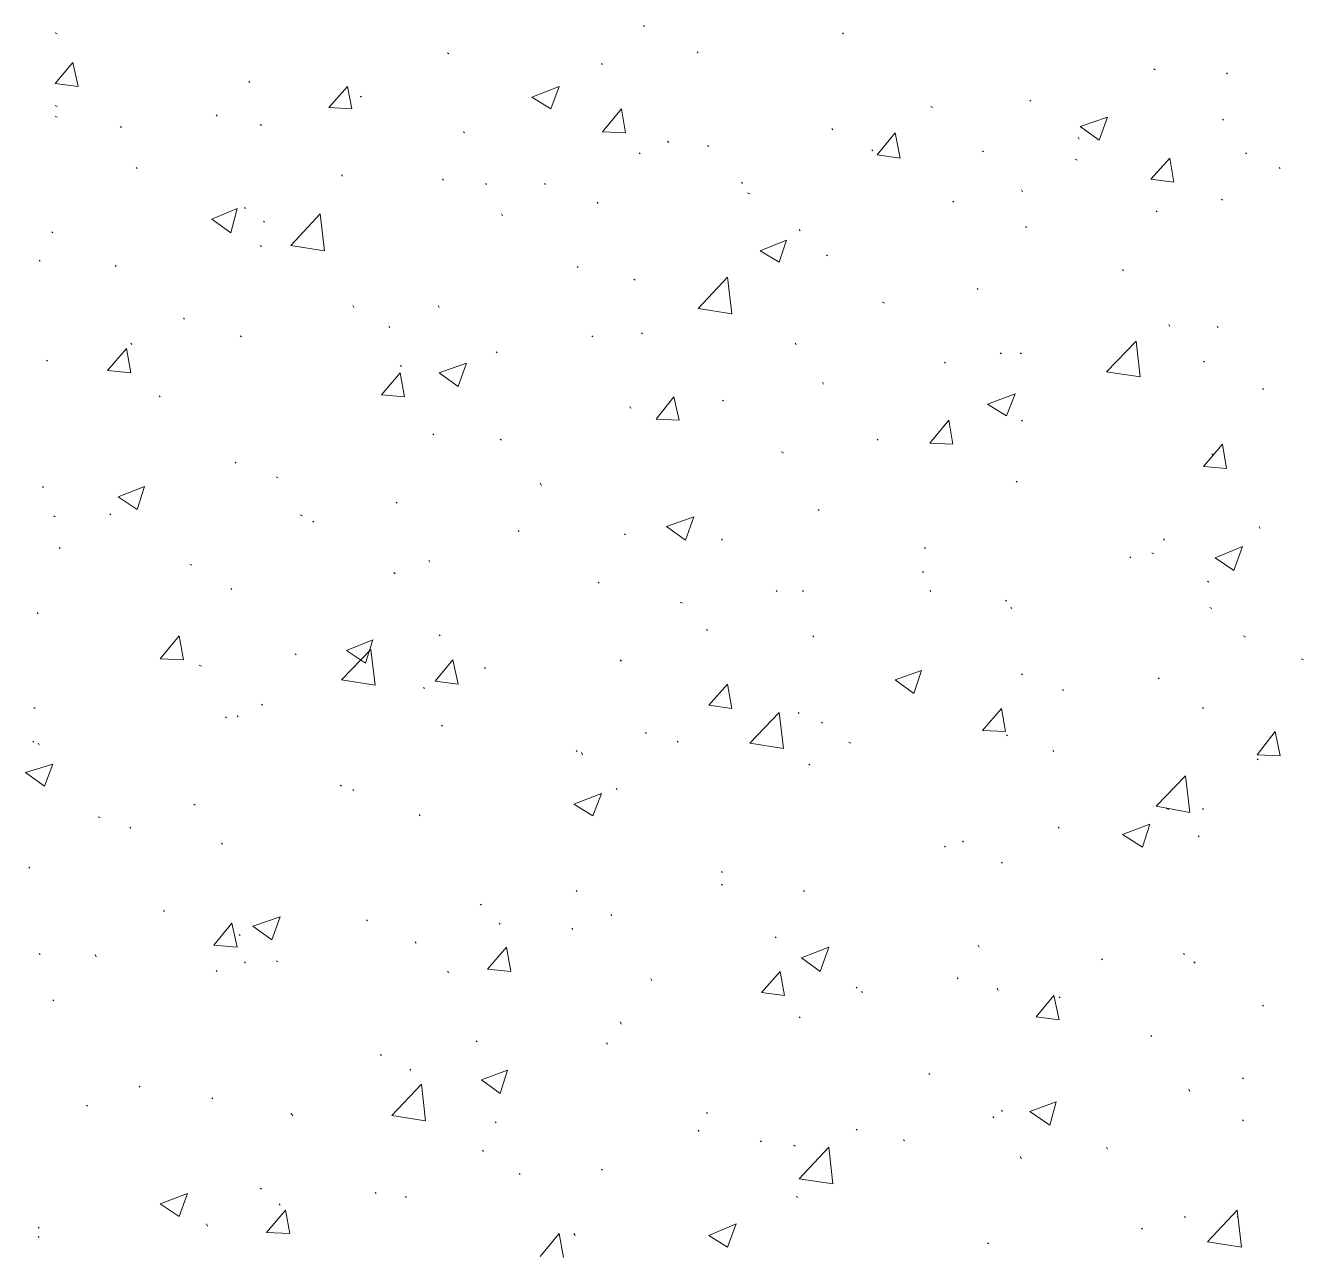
# Model space of a CAD drawing. Header units: millimetres. Extents: x 2928 to 3112, y 1220 to 1280.
# Drawn here: x 2951.108 to 2953.131, y 1258.111 to 1260.057 of the extents above; entities that cross this region are included whole.
import ezdxf

# ---------------------------------------------------------------- set-up
doc = ezdxf.new("R2010")
doc.units = ezdxf.units.MM

msp = doc.modelspace()

# ---------------------------------------------------------------- linework, layer by layer
at = {"color": 92, "linetype": 'Continuous', "lineweight": 13, "true_color": 0x00b800}
for points in [[(2952.08814, 1260.05556), (2952.08647, 1260.05722), (2952.08647, 1260.05722)], [(2951.15812, 1260.04389), (2951.15479, 1260.04556), (2951.15479, 1260.04556)], [(2952.40314, 1260.04389), (2952.40148, 1260.04556), (2952.40148, 1260.04556)], [(2951.77813, 1260.01222), (2951.77647, 1260.01389), (2951.77647, 1260.01389)], [(2952.17314, 1260.01389), (2952.17147, 1260.01556), (2952.17147, 1260.01556)], [(2951.15479, 1259.96556), (2951.18312, 1259.99889), (2951.18312, 1259.99889)], [(2951.19146, 1259.96055), (2951.18312, 1259.99889), (2951.18312, 1259.99889)], [(2952.02147, 1259.99556), (2952.0198, 1259.99722), (2952.0198, 1259.99722)], [(2952.89648, 1259.98722), (2952.89482, 1259.98889), (2952.89482, 1259.98889)], [(2951.46313, 1259.96722), (2951.46146, 1259.96889), (2951.46146, 1259.96889)], [(2953.01148, 1259.98056), (2953.00982, 1259.98222), (2953.00982, 1259.98222)], [(2951.15479, 1259.96556), (2951.19146, 1259.96055), (2951.19146, 1259.96055)], [(2951.58813, 1259.92722), (2951.61813, 1259.96055), (2951.61813, 1259.96055)], [(2951.6248, 1259.92555), (2951.61813, 1259.96055), (2951.61813, 1259.96055)], [(2951.9098, 1259.94389), (2951.95314, 1259.96055), (2951.95314, 1259.96055)], [(2951.9398, 1259.92555), (2951.95314, 1259.96055), (2951.95314, 1259.96055)], [(2951.15812, 1259.92889), (2951.15479, 1259.93055), (2951.15479, 1259.93055)], [(2951.6398, 1259.94389), (2951.63813, 1259.94555), (2951.63813, 1259.94555)], [(2951.9098, 1259.94389), (2951.9398, 1259.92555), (2951.9398, 1259.92555)], [(2952.54481, 1259.92722), (2952.54148, 1259.92889), (2952.54148, 1259.92889)], [(2952.69981, 1259.93722), (2952.69815, 1259.93889), (2952.69815, 1259.93889)], [(2951.15812, 1259.91222), (2951.15479, 1259.91389), (2951.15479, 1259.91389)], [(2951.41146, 1259.91389), (2951.40979, 1259.91555), (2951.40979, 1259.91555)], [(2951.58813, 1259.92722), (2951.6248, 1259.92555), (2951.6248, 1259.92555)], [(2952.02147, 1259.88889), (2952.05147, 1259.92555), (2952.05147, 1259.92555)], [(2952.05814, 1259.88722), (2952.05147, 1259.92555), (2952.05147, 1259.92555)], [(2952.77815, 1259.89722), (2952.82148, 1259.91222), (2952.82148, 1259.91222)], [(2952.80815, 1259.87555), (2952.82148, 1259.91222), (2952.82148, 1259.91222)], [(2953.00482, 1259.90722), (2953.00315, 1259.90889), (2953.00315, 1259.90889)], [(2951.25979, 1259.89555), (2951.25813, 1259.89722), (2951.25813, 1259.89722)], [(2951.48146, 1259.89889), (2951.4798, 1259.90055), (2951.4798, 1259.90055)], [(2951.80313, 1259.88722), (2951.80147, 1259.88889), (2951.80147, 1259.88889)], [(2952.02147, 1259.88889), (2952.05814, 1259.88722), (2952.05814, 1259.88722)], [(2952.38648, 1259.89222), (2952.38481, 1259.89389), (2952.38481, 1259.89389)], [(2952.45648, 1259.85222), (2952.48481, 1259.88722), (2952.48481, 1259.88722)], [(2952.49314, 1259.84722), (2952.48481, 1259.88722), (2952.48481, 1259.88722)], [(2952.77815, 1259.89722), (2952.80815, 1259.87555), (2952.80815, 1259.87555)], [(2952.12647, 1259.87222), (2952.1248, 1259.87389), (2952.1248, 1259.87389)], [(2952.18981, 1259.86555), (2952.18814, 1259.86722), (2952.18814, 1259.86722)], [(2952.77648, 1259.87722), (2952.77481, 1259.88055), (2952.77481, 1259.88055)], [(2952.08147, 1259.85389), (2952.0798, 1259.85555), (2952.0798, 1259.85555)], [(2952.44981, 1259.85889), (2952.44814, 1259.86055), (2952.44814, 1259.86055)], [(2952.45648, 1259.85222), (2952.49314, 1259.84722), (2952.49314, 1259.84722)], [(2952.62481, 1259.85722), (2952.62315, 1259.85889), (2952.62315, 1259.85889)], [(2952.88982, 1259.81389), (2952.91982, 1259.84722), (2952.91982, 1259.84722)], [(2952.92648, 1259.80889), (2952.91982, 1259.84722), (2952.91982, 1259.84722)], [(2953.04148, 1259.85389), (2953.03982, 1259.85555), (2953.03982, 1259.85555)], [(2951.28479, 1259.83055), (2951.28313, 1259.83222), (2951.28313, 1259.83222)], [(2952.77315, 1259.84389), (2952.76981, 1259.84555), (2952.76981, 1259.84555)], [(2953.09482, 1259.83055), (2953.09315, 1259.83222), (2953.09315, 1259.83222)], [(2951.6098, 1259.81889), (2951.60813, 1259.82055), (2951.60813, 1259.82055)], [(2951.7698, 1259.81222), (2951.76813, 1259.81389), (2951.76813, 1259.81389)], [(2951.83813, 1259.80555), (2951.83647, 1259.80722), (2951.83647, 1259.80722)], [(2951.93147, 1259.80555), (2951.9298, 1259.80722), (2951.9298, 1259.80722)], [(2952.24314, 1259.80722), (2952.24147, 1259.80889), (2952.24147, 1259.80889)], [(2952.88982, 1259.81389), (2952.92648, 1259.80889), (2952.92648, 1259.80889)], [(2952.25481, 1259.79055), (2952.25147, 1259.79222), (2952.25147, 1259.79222)], [(2952.68648, 1259.79389), (2952.68481, 1259.79722), (2952.68481, 1259.79722)], [(2951.40313, 1259.75055), (2951.44313, 1259.76722), (2951.44313, 1259.76722)], [(2951.43313, 1259.72888), (2951.44313, 1259.76722), (2951.44313, 1259.76722)], [(2951.45646, 1259.76722), (2951.4548, 1259.76889), (2951.4548, 1259.76889)], [(2952.0148, 1259.77555), (2952.01314, 1259.77722), (2952.01314, 1259.77722)], [(2952.57814, 1259.77722), (2952.57648, 1259.77889), (2952.57648, 1259.77889)], [(2953.00315, 1259.78055), (2953.00148, 1259.78222), (2953.00148, 1259.78222)], [(2951.40313, 1259.75055), (2951.43313, 1259.72888), (2951.43313, 1259.72888)], [(2951.48646, 1259.74555), (2951.4848, 1259.74722), (2951.4848, 1259.74722)], [(2951.52813, 1259.70888), (2951.5748, 1259.75889), (2951.5748, 1259.75889)], [(2951.58146, 1259.70055), (2951.5748, 1259.75889), (2951.5748, 1259.75889)], [(2951.86313, 1259.75555), (2951.86147, 1259.75889), (2951.86147, 1259.75889)], [(2952.89982, 1259.76222), (2952.89815, 1259.76389), (2952.89815, 1259.76389)], [(2951.15146, 1259.72888), (2951.14979, 1259.73055), (2951.14979, 1259.73055)], [(2952.33481, 1259.73222), (2952.33314, 1259.73389), (2952.33314, 1259.73389)], [(2952.69315, 1259.73722), (2952.69148, 1259.73889), (2952.69148, 1259.73889)], [(2951.48146, 1259.70722), (2951.4798, 1259.70888), (2951.4798, 1259.70888)], [(2951.52813, 1259.70888), (2951.58146, 1259.70055), (2951.58146, 1259.70055)], [(2952.27147, 1259.70055), (2952.31314, 1259.71722), (2952.31314, 1259.71722)], [(2952.30147, 1259.68222), (2952.31314, 1259.71722), (2952.31314, 1259.71722)], [(2951.13146, 1259.68388), (2951.12979, 1259.68555), (2951.12979, 1259.68555)], [(2952.27147, 1259.70055), (2952.30147, 1259.68222), (2952.30147, 1259.68222)], [(2952.37814, 1259.69222), (2952.37648, 1259.69388), (2952.37648, 1259.69388)], [(2951.25146, 1259.67555), (2951.24979, 1259.67722), (2951.24979, 1259.67722)], [(2951.98314, 1259.67388), (2951.98147, 1259.67555), (2951.98147, 1259.67555)], [(2952.84648, 1259.66888), (2952.84482, 1259.67055), (2952.84482, 1259.67055)], [(2952.07314, 1259.65388), (2952.07147, 1259.65555), (2952.07147, 1259.65555)], [(2952.17314, 1259.60888), (2952.21981, 1259.65888), (2952.21981, 1259.65888)], [(2952.22647, 1259.60055), (2952.21981, 1259.65888), (2952.21981, 1259.65888)], [(2952.61648, 1259.63888), (2952.61481, 1259.64055), (2952.61481, 1259.64055)], [(2951.62813, 1259.61055), (2951.62646, 1259.61388), (2951.62646, 1259.61388)], [(2951.76313, 1259.61055), (2951.76147, 1259.61388), (2951.76147, 1259.61388)], [(2952.17314, 1259.60888), (2952.22647, 1259.60055), (2952.22647, 1259.60055)], [(2952.46814, 1259.61722), (2952.46481, 1259.61888), (2952.46481, 1259.61888)], [(2951.35979, 1259.59222), (2951.35813, 1259.59388), (2951.35813, 1259.59388)], [(2952.91982, 1259.58055), (2952.91815, 1259.58388), (2952.91815, 1259.58388)], [(2951.4498, 1259.56388), (2951.44813, 1259.56555), (2951.44813, 1259.56555)], [(2951.6848, 1259.57888), (2951.68313, 1259.58055), (2951.68313, 1259.58055)], [(2952.00647, 1259.56388), (2952.0048, 1259.56555), (2952.0048, 1259.56555)], [(2952.0848, 1259.56888), (2952.08314, 1259.57055), (2952.08314, 1259.57055)], [(2952.99648, 1259.57888), (2952.99482, 1259.58055), (2952.99482, 1259.58055)], [(2951.23813, 1259.51055), (2951.26813, 1259.54555), (2951.26813, 1259.54555)], [(2951.27479, 1259.50722), (2951.26813, 1259.54555), (2951.26813, 1259.54555)], [(2951.27646, 1259.55222), (2951.27479, 1259.55388), (2951.27479, 1259.55388)], [(2952.32814, 1259.55222), (2952.32647, 1259.55388), (2952.32647, 1259.55388)], [(2952.81981, 1259.50888), (2952.86648, 1259.55722), (2952.86648, 1259.55722)], [(2952.87315, 1259.50055), (2952.86648, 1259.55722), (2952.86648, 1259.55722)], [(2951.14312, 1259.52555), (2951.14146, 1259.52722), (2951.14146, 1259.52722)], [(2951.8548, 1259.53888), (2951.85313, 1259.54055), (2951.85313, 1259.54055)], [(2952.56481, 1259.52222), (2952.56314, 1259.52388), (2952.56314, 1259.52388)], [(2952.65315, 1259.53722), (2952.65148, 1259.53888), (2952.65148, 1259.53888)], [(2952.68481, 1259.53722), (2952.68315, 1259.53888), (2952.68315, 1259.53888)], [(2952.97482, 1259.52388), (2952.97315, 1259.52555), (2952.97315, 1259.52555)], [(2951.23813, 1259.51055), (2951.27479, 1259.50722), (2951.27479, 1259.50722)], [(2951.67147, 1259.47221), (2951.70147, 1259.50722), (2951.70147, 1259.50722)], [(2951.70313, 1259.51722), (2951.70147, 1259.51888), (2951.70147, 1259.51888)], [(2951.70813, 1259.46888), (2951.70147, 1259.50722), (2951.70147, 1259.50722)], [(2951.76313, 1259.50722), (2951.80647, 1259.52222), (2951.80647, 1259.52222)], [(2951.76313, 1259.50722), (2951.79313, 1259.48555), (2951.79313, 1259.48555)], [(2951.79313, 1259.48555), (2951.80647, 1259.52222), (2951.80647, 1259.52222)], [(2952.81981, 1259.50888), (2952.87315, 1259.50055), (2952.87315, 1259.50055)], [(2952.37148, 1259.48888), (2952.36981, 1259.49221), (2952.36981, 1259.49221)], [(2951.32146, 1259.46888), (2951.31979, 1259.47055), (2951.31979, 1259.47055)], [(2951.67147, 1259.47221), (2951.70813, 1259.46888), (2951.70813, 1259.46888)], [(2952.10647, 1259.43388), (2952.13481, 1259.46888), (2952.13481, 1259.46888)], [(2952.14314, 1259.43221), (2952.13481, 1259.46888), (2952.13481, 1259.46888)], [(2952.21314, 1259.46221), (2952.21147, 1259.46388), (2952.21147, 1259.46388)], [(2952.63148, 1259.45721), (2952.67481, 1259.47388), (2952.67481, 1259.47388)], [(2952.66148, 1259.43888), (2952.67481, 1259.47388), (2952.67481, 1259.47388)], [(2953.06815, 1259.48055), (2953.06649, 1259.48221), (2953.06649, 1259.48221)], [(2952.06647, 1259.45055), (2952.0648, 1259.45388), (2952.0648, 1259.45388)], [(2952.63148, 1259.45721), (2952.66148, 1259.43888), (2952.66148, 1259.43888)], [(2952.10647, 1259.43388), (2952.14314, 1259.43221), (2952.14314, 1259.43221)], [(2952.53981, 1259.39555), (2952.56981, 1259.43221), (2952.56981, 1259.43221)], [(2952.57648, 1259.39388), (2952.56981, 1259.43221), (2952.56981, 1259.43221)], [(2952.68648, 1259.43055), (2952.68481, 1259.43221), (2952.68481, 1259.43221)], [(2951.7548, 1259.40888), (2951.75313, 1259.41055), (2951.75313, 1259.41055)], [(2951.86147, 1259.40055), (2951.8598, 1259.40221), (2951.8598, 1259.40221)], [(2952.45814, 1259.40055), (2952.45648, 1259.40221), (2952.45648, 1259.40221)], [(2952.30814, 1259.38055), (2952.30481, 1259.38221), (2952.30481, 1259.38221)], [(2952.53981, 1259.39555), (2952.57648, 1259.39388), (2952.57648, 1259.39388)], [(2952.97315, 1259.35888), (2953.00315, 1259.39388), (2953.00315, 1259.39388)], [(2953.00982, 1259.35555), (2953.00315, 1259.39388), (2953.00315, 1259.39388)], [(2951.44146, 1259.36388), (2951.4398, 1259.36555), (2951.4398, 1259.36555)], [(2952.98815, 1259.37721), (2952.98648, 1259.37888), (2952.98648, 1259.37888)], [(2951.50813, 1259.34055), (2951.5048, 1259.34221), (2951.5048, 1259.34221)], [(2952.97315, 1259.35888), (2953.00982, 1259.35555), (2953.00982, 1259.35555)], [(2951.13646, 1259.32555), (2951.13479, 1259.32721), (2951.13479, 1259.32721)], [(2951.25479, 1259.31055), (2951.29646, 1259.32721), (2951.29646, 1259.32721)], [(2951.28479, 1259.29055), (2951.29646, 1259.32721), (2951.29646, 1259.32721)], [(2951.9248, 1259.32888), (2951.92314, 1259.33221), (2951.92314, 1259.33221)], [(2952.67815, 1259.33388), (2952.67648, 1259.33555), (2952.67648, 1259.33555)], [(2951.25479, 1259.31055), (2951.28479, 1259.29055), (2951.28479, 1259.29055)], [(2951.69647, 1259.30055), (2951.6948, 1259.30221), (2951.6948, 1259.30221)], [(2951.15479, 1259.27888), (2951.15312, 1259.28055), (2951.15312, 1259.28055)], [(2951.24313, 1259.28221), (2951.24146, 1259.28388), (2951.24146, 1259.28388)], [(2951.54646, 1259.28055), (2951.54313, 1259.28221), (2951.54313, 1259.28221)], [(2952.36481, 1259.28888), (2952.36314, 1259.29055), (2952.36314, 1259.29055)], [(2951.5648, 1259.27055), (2951.56313, 1259.27221), (2951.56313, 1259.27221)], [(2952.12314, 1259.26388), (2952.16647, 1259.27888), (2952.16647, 1259.27888)], [(2952.12314, 1259.26388), (2952.15314, 1259.24221), (2952.15314, 1259.24221)], [(2952.15314, 1259.24221), (2952.16647, 1259.27888), (2952.16647, 1259.27888)], [(2953.06315, 1259.26054), (2953.06149, 1259.26388), (2953.06149, 1259.26388)], [(2951.8898, 1259.25554), (2951.88813, 1259.25721), (2951.88813, 1259.25721)], [(2952.05814, 1259.25054), (2952.05647, 1259.25221), (2952.05647, 1259.25221)], [(2952.21147, 1259.24221), (2952.20981, 1259.24388), (2952.20981, 1259.24388)], [(2952.91148, 1259.24221), (2952.90982, 1259.24388), (2952.90982, 1259.24388)], [(2951.16312, 1259.22888), (2951.16146, 1259.23054), (2951.16146, 1259.23054)], [(2952.53314, 1259.22888), (2952.53148, 1259.23054), (2952.53148, 1259.23054)], [(2952.89482, 1259.22054), (2952.89148, 1259.22221), (2952.89148, 1259.22221)], [(2952.99148, 1259.21388), (2953.03482, 1259.23221), (2953.03482, 1259.23221)], [(2953.02148, 1259.19388), (2953.03482, 1259.23221), (2953.03482, 1259.23221)], [(2951.37146, 1259.20221), (2951.36813, 1259.20388), (2951.36813, 1259.20388)], [(2951.74813, 1259.20721), (2951.74647, 1259.21054), (2951.74647, 1259.21054)], [(2952.85815, 1259.21388), (2952.85648, 1259.21554), (2952.85648, 1259.21554)], [(2952.99148, 1259.21388), (2953.02148, 1259.19388), (2953.02148, 1259.19388)], [(2951.69313, 1259.18888), (2951.69147, 1259.19054), (2951.69147, 1259.19054)], [(2952.52981, 1259.19054), (2952.52814, 1259.19221), (2952.52814, 1259.19221)], [(2951.4348, 1259.16388), (2951.43313, 1259.16554), (2951.43313, 1259.16554)], [(2952.01647, 1259.17388), (2952.0148, 1259.17554), (2952.0148, 1259.17554)], [(2952.29814, 1259.16054), (2952.29647, 1259.16221), (2952.29647, 1259.16221)], [(2952.33981, 1259.16054), (2952.33814, 1259.16221), (2952.33814, 1259.16221)], [(2952.54148, 1259.16054), (2952.53981, 1259.16221), (2952.53981, 1259.16221)], [(2952.98148, 1259.17554), (2952.97982, 1259.17721), (2952.97982, 1259.17721)], [(2952.14814, 1259.14221), (2952.14481, 1259.14388), (2952.14481, 1259.14388)], [(2952.66148, 1259.14554), (2952.65981, 1259.14721), (2952.65981, 1259.14721)], [(2951.12812, 1259.12554), (2951.12646, 1259.12721), (2951.12646, 1259.12721)], [(2952.66981, 1259.13388), (2952.66815, 1259.13554), (2952.66815, 1259.13554)], [(2952.98648, 1259.13388), (2952.98315, 1259.13554), (2952.98315, 1259.13554)], [(2952.18814, 1259.09888), (2952.18647, 1259.10054), (2952.18647, 1259.10054)], [(2951.32146, 1259.05388), (2951.35146, 1259.09054), (2951.35146, 1259.09054)], [(2951.35813, 1259.05221), (2951.35146, 1259.09054), (2951.35146, 1259.09054)], [(2951.61646, 1259.06721), (2951.65813, 1259.08388), (2951.65813, 1259.08388)], [(2951.64646, 1259.04721), (2951.65813, 1259.08388), (2951.65813, 1259.08388)], [(2951.7648, 1259.09054), (2951.76313, 1259.09221), (2951.76313, 1259.09221)], [(2952.35647, 1259.08888), (2952.35481, 1259.09054), (2952.35481, 1259.09054)], [(2953.03982, 1259.08888), (2953.03648, 1259.09054), (2953.03648, 1259.09054)], [(2951.53646, 1259.06054), (2951.5348, 1259.06221), (2951.5348, 1259.06221)], [(2951.60813, 1259.02054), (2951.6548, 1259.06888), (2951.6548, 1259.06888)], [(2951.61646, 1259.06721), (2951.64646, 1259.04721), (2951.64646, 1259.04721)], [(2951.66147, 1259.01221), (2951.6548, 1259.06888), (2951.6548, 1259.06888)], [(2951.32146, 1259.05388), (2951.35813, 1259.05221), (2951.35813, 1259.05221)], [(2951.38646, 1259.04221), (2951.38313, 1259.04388), (2951.38313, 1259.04388)], [(2951.75647, 1259.01887), (2951.7848, 1259.05221), (2951.7848, 1259.05221)], [(2951.79313, 1259.01387), (2951.7848, 1259.05221), (2951.7848, 1259.05221)], [(2951.83647, 1259.03888), (2951.8348, 1259.04054), (2951.8348, 1259.04054)], [(2952.05147, 1259.05054), (2952.0498, 1259.05221), (2952.0498, 1259.05221)], [(2953.13149, 1259.05221), (2953.12815, 1259.05388), (2953.12815, 1259.05388)], [(2951.60813, 1259.02054), (2951.66147, 1259.01221), (2951.66147, 1259.01221)], [(2951.75647, 1259.01887), (2951.79313, 1259.01387), (2951.79313, 1259.01387)], [(2952.48481, 1259.02054), (2952.52648, 1259.03554), (2952.52648, 1259.03554)], [(2952.48481, 1259.02054), (2952.51481, 1258.99887), (2952.51481, 1258.99887)], [(2952.51481, 1258.99887), (2952.52648, 1259.03554), (2952.52648, 1259.03554)], [(2952.68648, 1259.02887), (2952.68481, 1259.03054), (2952.68481, 1259.03054)], [(2952.90315, 1259.02221), (2952.90148, 1259.02387), (2952.90148, 1259.02387)], [(2951.7398, 1259.00721), (2951.73813, 1259.00887), (2951.73813, 1259.00887)], [(2952.18981, 1258.98054), (2952.21981, 1259.01387), (2952.21981, 1259.01387)], [(2952.22647, 1258.97554), (2952.21981, 1259.01387), (2952.21981, 1259.01387)], [(2952.75148, 1259.00387), (2952.74981, 1259.00554), (2952.74981, 1259.00554)], [(2951.12312, 1258.97554), (2951.12146, 1258.97721), (2951.12146, 1258.97721)], [(2951.48313, 1258.98054), (2951.48146, 1258.98221), (2951.48146, 1258.98221)], [(2952.18981, 1258.98054), (2952.22647, 1258.97554), (2952.22647, 1258.97554)], [(2952.97315, 1258.97554), (2952.97148, 1258.97721), (2952.97148, 1258.97721)], [(2951.42646, 1258.96054), (2951.42479, 1258.96221), (2951.42479, 1258.96221)], [(2951.4448, 1258.96221), (2951.44313, 1258.96387), (2951.44313, 1258.96387)], [(2952.25481, 1258.92054), (2952.30147, 1258.96887), (2952.30147, 1258.96887)], [(2952.30814, 1258.91221), (2952.30147, 1258.96887), (2952.30147, 1258.96887)], [(2952.33314, 1258.96721), (2952.33147, 1258.96887), (2952.33147, 1258.96887)], [(2952.62315, 1258.94054), (2952.65315, 1258.97554), (2952.65315, 1258.97554)], [(2952.65981, 1258.93887), (2952.65315, 1258.97554), (2952.65315, 1258.97554)], [(2951.76813, 1258.94721), (2951.76647, 1258.94887), (2951.76647, 1258.94887)], [(2952.09147, 1258.93554), (2952.0898, 1258.93721), (2952.0898, 1258.93721)], [(2952.36981, 1258.95221), (2952.36814, 1258.95387), (2952.36814, 1258.95387)], [(2952.62315, 1258.94054), (2952.65981, 1258.93887), (2952.65981, 1258.93887)], [(2953.05815, 1258.90221), (2953.08649, 1258.93887), (2953.08649, 1258.93887)], [(2953.09482, 1258.90054), (2953.08649, 1258.93887), (2953.08649, 1258.93887)], [(2951.12146, 1258.92221), (2951.11979, 1258.92387), (2951.11979, 1258.92387)], [(2951.12979, 1258.91721), (2951.12812, 1258.92054), (2951.12812, 1258.92054)], [(2952.14147, 1258.92221), (2952.13981, 1258.92387), (2952.13981, 1258.92387)], [(2952.25481, 1258.92054), (2952.30814, 1258.91221), (2952.30814, 1258.91221)], [(2952.41481, 1258.92054), (2952.41148, 1258.92221), (2952.41148, 1258.92221)], [(2952.66315, 1258.93221), (2952.66148, 1258.93387), (2952.66148, 1258.93387)], [(2951.98147, 1258.90721), (2951.9798, 1258.90887), (2951.9798, 1258.90887)], [(2951.9898, 1258.90221), (2951.98814, 1258.90554), (2951.98814, 1258.90554)], [(2952.73648, 1258.90721), (2952.73481, 1258.90887), (2952.73481, 1258.90887)], [(2953.05815, 1258.90221), (2953.09482, 1258.90054), (2953.09482, 1258.90054)], [(2953.05982, 1258.89387), (2953.05815, 1258.89554), (2953.05815, 1258.89554)], [(2951.10812, 1258.87387), (2951.15146, 1258.88721), (2951.15146, 1258.88721)], [(2951.13812, 1258.85221), (2951.15146, 1258.88721), (2951.15146, 1258.88721)], [(2952.34981, 1258.88554), (2952.34814, 1258.88721), (2952.34814, 1258.88721)], [(2951.10812, 1258.87387), (2951.13812, 1258.85221), (2951.13812, 1258.85221)], [(2952.89815, 1258.82054), (2952.94482, 1258.86887), (2952.94482, 1258.86887)], [(2952.95148, 1258.81054), (2952.94482, 1258.86887), (2952.94482, 1258.86887)], [(2951.60813, 1258.85221), (2951.60646, 1258.85387), (2951.60646, 1258.85387)], [(2951.62813, 1258.84554), (2951.62646, 1258.84721), (2951.62646, 1258.84721)], [(2951.97647, 1258.82387), (2952.0198, 1258.84054), (2952.0198, 1258.84054)], [(2952.00647, 1258.80554), (2952.0198, 1258.84054), (2952.0198, 1258.84054)], [(2952.0448, 1258.84721), (2952.04314, 1258.84887), (2952.04314, 1258.84887)], [(2951.37646, 1258.82221), (2951.37479, 1258.82387), (2951.37479, 1258.82387)], [(2951.97647, 1258.82387), (2952.00647, 1258.80554), (2952.00647, 1258.80554)], [(2952.89815, 1258.82054), (2952.95148, 1258.81054), (2952.95148, 1258.81054)], [(2952.91815, 1258.81554), (2952.91482, 1258.81721), (2952.91482, 1258.81721)], [(2952.97315, 1258.81554), (2952.97148, 1258.81721), (2952.97148, 1258.81721)], [(2951.22646, 1258.80221), (2951.22313, 1258.80387), (2951.22313, 1258.80387)], [(2951.73313, 1258.80554), (2951.73147, 1258.80721), (2951.73147, 1258.80721)], [(2951.27479, 1258.78554), (2951.27313, 1258.7872), (2951.27313, 1258.7872)], [(2952.74481, 1258.78554), (2952.74315, 1258.7872), (2952.74315, 1258.7872)], [(2952.84482, 1258.77554), (2952.88815, 1258.7922), (2952.88815, 1258.7922)], [(2952.84482, 1258.77554), (2952.87648, 1258.75554), (2952.87648, 1258.75554)], [(2952.87648, 1258.75554), (2952.88815, 1258.7922), (2952.88815, 1258.7922)], [(2951.41979, 1258.76054), (2951.41813, 1258.7622), (2951.41813, 1258.7622)], [(2952.56481, 1258.75554), (2952.56314, 1258.7572), (2952.56314, 1258.7572)], [(2952.59314, 1258.76387), (2952.59148, 1258.76554), (2952.59148, 1258.76554)], [(2952.96648, 1258.7722), (2952.96482, 1258.77387), (2952.96482, 1258.77387)], [(2951.11479, 1258.7222), (2951.11312, 1258.72387), (2951.11312, 1258.72387)], [(2952.21147, 1258.71554), (2952.20981, 1258.7172), (2952.20981, 1258.7172)], [(2952.65481, 1258.73054), (2952.65315, 1258.7322), (2952.65315, 1258.7322)], [(2952.21147, 1258.69554), (2952.20981, 1258.6972), (2952.20981, 1258.6972)], [(2951.98147, 1258.68554), (2951.9798, 1258.6872), (2951.9798, 1258.6872)], [(2952.34147, 1258.68554), (2952.33981, 1258.6872), (2952.33981, 1258.6872)], [(2951.32813, 1258.65387), (2951.32646, 1258.65554), (2951.32646, 1258.65554)], [(2951.8298, 1258.66387), (2951.82813, 1258.66554), (2951.82813, 1258.66554)], [(2951.40646, 1258.60054), (2951.4348, 1258.63554), (2951.4348, 1258.63554)], [(2951.44313, 1258.5972), (2951.4348, 1258.63554), (2951.4348, 1258.63554)], [(2951.46813, 1258.63054), (2951.51146, 1258.64554), (2951.51146, 1258.64554)], [(2951.49813, 1258.60887), (2951.51146, 1258.64554), (2951.51146, 1258.64554)], [(2951.6498, 1258.63887), (2951.64813, 1258.64054), (2951.64813, 1258.64054)], [(2951.8598, 1258.63387), (2951.85813, 1258.63554), (2951.85813, 1258.63554)], [(2952.03647, 1258.6472), (2952.0348, 1258.64887), (2952.0348, 1258.64887)], [(2951.44813, 1258.61554), (2951.44646, 1258.6172), (2951.44646, 1258.6172)], [(2951.46813, 1258.63054), (2951.49813, 1258.60887), (2951.49813, 1258.60887)], [(2951.9748, 1258.62554), (2951.97314, 1258.6272), (2951.97314, 1258.6272)], [(2952.29647, 1258.6122), (2952.29481, 1258.61387), (2952.29481, 1258.61387)], [(2951.40646, 1258.60054), (2951.44313, 1258.5972), (2951.44313, 1258.5972)], [(2951.72647, 1258.60387), (2951.7248, 1258.60554), (2951.7248, 1258.60554)], [(2951.8398, 1258.5622), (2951.8698, 1258.5972), (2951.8698, 1258.5972)], [(2951.87647, 1258.55887), (2951.8698, 1258.5972), (2951.8698, 1258.5972)], [(2952.33647, 1258.58054), (2952.37981, 1258.5972), (2952.37981, 1258.5972)], [(2952.36648, 1258.55887), (2952.37981, 1258.5972), (2952.37981, 1258.5972)], [(2952.61815, 1258.5972), (2952.61648, 1258.60054), (2952.61648, 1258.60054)], [(2951.13146, 1258.58554), (2951.12979, 1258.5872), (2951.12979, 1258.5872)], [(2951.21979, 1258.5822), (2951.21813, 1258.58554), (2951.21813, 1258.58554)], [(2951.45646, 1258.5722), (2951.4548, 1258.57387), (2951.4548, 1258.57387)], [(2951.50813, 1258.57387), (2951.5048, 1258.57554), (2951.5048, 1258.57554)], [(2952.33647, 1258.58054), (2952.36648, 1258.55887), (2952.36648, 1258.55887)], [(2952.81315, 1258.5772), (2952.81148, 1258.57887), (2952.81148, 1258.57887)], [(2952.94315, 1258.58554), (2952.94148, 1258.5872), (2952.94148, 1258.5872)], [(2952.95982, 1258.5722), (2952.95815, 1258.57387), (2952.95815, 1258.57387)], [(2951.41146, 1258.55887), (2951.40979, 1258.56053), (2951.40979, 1258.56053)], [(2951.77813, 1258.5572), (2951.77647, 1258.55887), (2951.77647, 1258.55887)], [(2951.8398, 1258.5622), (2951.87647, 1258.55887), (2951.87647, 1258.55887)], [(2952.27314, 1258.52553), (2952.30314, 1258.55887), (2952.30314, 1258.55887)], [(2952.30981, 1258.52053), (2952.30314, 1258.55887), (2952.30314, 1258.55887)], [(2952.0998, 1258.54387), (2952.09814, 1258.5472), (2952.09814, 1258.5472)], [(2952.42481, 1258.5322), (2952.42314, 1258.53387), (2952.42314, 1258.53387)], [(2952.58481, 1258.5472), (2952.58314, 1258.54887), (2952.58314, 1258.54887)], [(2952.64815, 1258.52887), (2952.64648, 1258.5322), (2952.64648, 1258.5322)], [(2951.15312, 1258.5122), (2951.15146, 1258.51387), (2951.15146, 1258.51387)], [(2952.27314, 1258.52553), (2952.30981, 1258.52053), (2952.30981, 1258.52053)], [(2952.43314, 1258.52553), (2952.43148, 1258.5272), (2952.43148, 1258.5272)], [(2952.70815, 1258.4872), (2952.73648, 1258.52053), (2952.73648, 1258.52053)], [(2952.74481, 1258.4822), (2952.73648, 1258.52053), (2952.73648, 1258.52053)], [(2952.74648, 1258.5172), (2952.74481, 1258.51887), (2952.74481, 1258.51887)], [(2953.06815, 1258.50387), (2953.06649, 1258.50553), (2953.06649, 1258.50553)], [(2952.05147, 1258.47553), (2952.0498, 1258.47887), (2952.0498, 1258.47887)], [(2952.33481, 1258.48553), (2952.33314, 1258.4872), (2952.33314, 1258.4872)], [(2952.70815, 1258.4872), (2952.74481, 1258.4822), (2952.74481, 1258.4822)], [(2952.89148, 1258.45553), (2952.88982, 1258.4572), (2952.88982, 1258.4572)], [(2951.82313, 1258.4472), (2951.82147, 1258.44887), (2951.82147, 1258.44887)], [(2952.0298, 1258.44387), (2952.02814, 1258.44553), (2952.02814, 1258.44553)], [(2951.67147, 1258.42553), (2951.6698, 1258.4272), (2951.6698, 1258.4272)], [(2951.71813, 1258.4022), (2951.71647, 1258.40387), (2951.71647, 1258.40387)], [(2951.8298, 1258.3872), (2951.87147, 1258.4022), (2951.87147, 1258.4022)], [(2951.8598, 1258.36553), (2951.87147, 1258.4022), (2951.87147, 1258.4022)], [(2952.53981, 1258.39553), (2952.53814, 1258.3972), (2952.53814, 1258.3972)], [(2953.03648, 1258.38887), (2953.03482, 1258.39053), (2953.03482, 1258.39053)], [(2951.28979, 1258.37553), (2951.28813, 1258.3772), (2951.28813, 1258.3772)], [(2951.68813, 1258.33053), (2951.7348, 1258.38053), (2951.7348, 1258.38053)], [(2951.74147, 1258.3222), (2951.7348, 1258.38053), (2951.7348, 1258.38053)], [(2951.8298, 1258.3872), (2951.8598, 1258.36553), (2951.8598, 1258.36553)], [(2952.95148, 1258.36887), (2952.94982, 1258.3722), (2952.94982, 1258.3722)], [(2951.40479, 1258.3572), (2951.40313, 1258.35887), (2951.40313, 1258.35887)], [(2952.69815, 1258.3372), (2952.73981, 1258.3522), (2952.73981, 1258.3522)], [(2952.72981, 1258.31553), (2952.73981, 1258.3522), (2952.73981, 1258.3522)], [(2951.20646, 1258.34553), (2951.20479, 1258.3472), (2951.20479, 1258.3472)], [(2951.53146, 1258.33053), (2951.52813, 1258.33387), (2951.52813, 1258.33387)], [(2951.68813, 1258.33053), (2951.74147, 1258.3222), (2951.74147, 1258.3222)], [(2952.18814, 1258.33387), (2952.18647, 1258.33553), (2952.18647, 1258.33553)], [(2952.65481, 1258.3372), (2952.65315, 1258.33887), (2952.65315, 1258.33887)], [(2952.69815, 1258.3372), (2952.72981, 1258.31553), (2952.72981, 1258.31553)], [(2951.85313, 1258.31886), (2951.85147, 1258.32053), (2951.85147, 1258.32053)], [(2952.42481, 1258.3072), (2952.42314, 1258.30886), (2952.42314, 1258.30886)], [(2952.64148, 1258.3272), (2952.63981, 1258.32886), (2952.63981, 1258.32886)], [(2953.03648, 1258.3222), (2953.03482, 1258.32386), (2953.03482, 1258.32386)], [(2952.17481, 1258.30553), (2952.17314, 1258.3072), (2952.17314, 1258.3072)], [(2952.27314, 1258.28886), (2952.27147, 1258.29053), (2952.27147, 1258.29053)], [(2952.49981, 1258.29053), (2952.49814, 1258.2922), (2952.49814, 1258.2922)], [(2951.83313, 1258.27386), (2951.83147, 1258.27553), (2951.83147, 1258.27553)], [(2952.32647, 1258.2822), (2952.32481, 1258.28386), (2952.32481, 1258.28386)], [(2952.33314, 1258.23053), (2952.37981, 1258.28053), (2952.37981, 1258.28053)], [(2952.38648, 1258.2222), (2952.37981, 1258.28053), (2952.37981, 1258.28053)], [(2952.82148, 1258.2772), (2952.81981, 1258.28053), (2952.81981, 1258.28053)], [(2952.68481, 1258.2622), (2952.68315, 1258.26553), (2952.68315, 1258.26553)], [(2951.89147, 1258.2372), (2951.8898, 1258.23886), (2951.8898, 1258.23886)], [(2952.02147, 1258.24386), (2952.0198, 1258.24553), (2952.0198, 1258.24553)], [(2952.33314, 1258.23053), (2952.38648, 1258.2222), (2952.38648, 1258.2222)], [(2951.48146, 1258.21386), (2951.4798, 1258.21553), (2951.4798, 1258.21553)], [(2951.66313, 1258.2072), (2951.66147, 1258.20886), (2951.66147, 1258.20886)], [(2951.32146, 1258.19053), (2951.36479, 1258.2072), (2951.36479, 1258.2072)], [(2951.32146, 1258.19053), (2951.35146, 1258.17053), (2951.35146, 1258.17053)], [(2951.35146, 1258.17053), (2951.36479, 1258.2072), (2951.36479, 1258.2072)], [(2951.51146, 1258.18886), (2951.5098, 1258.19053), (2951.5098, 1258.19053)], [(2951.71147, 1258.20053), (2951.7098, 1258.2022), (2951.7098, 1258.2022)], [(2952.33147, 1258.20053), (2952.32814, 1258.2022), (2952.32814, 1258.2022)], [(2951.4898, 1258.14553), (2951.5198, 1258.18053), (2951.5198, 1258.18053)], [(2951.52646, 1258.14386), (2951.5198, 1258.18053), (2951.5198, 1258.18053)], [(2952.94482, 1258.16886), (2952.94315, 1258.17053), (2952.94315, 1258.17053)], [(2952.97982, 1258.13053), (2953.02648, 1258.18053), (2953.02648, 1258.18053)], [(2953.03315, 1258.1222), (2953.02648, 1258.18053), (2953.02648, 1258.18053)], [(2953.02815, 1258.16886), (2953.02648, 1258.17053), (2953.02648, 1258.17053)], [(2951.12979, 1258.1522), (2951.12812, 1258.15386), (2951.12812, 1258.15386)], [(2951.39646, 1258.15553), (2951.39479, 1258.15886), (2951.39479, 1258.15886)], [(2952.18981, 1258.14053), (2952.23314, 1258.15886), (2952.23314, 1258.15886)], [(2952.21981, 1258.1222), (2952.23314, 1258.15886), (2952.23314, 1258.15886)], [(2952.87648, 1258.15053), (2952.87482, 1258.1522), (2952.87482, 1258.1522)], [(2951.12979, 1258.1372), (2951.12812, 1258.13886), (2951.12812, 1258.13886)], [(2951.4898, 1258.14553), (2951.52646, 1258.14386), (2951.52646, 1258.14386)], [(2951.92314, 1258.1072), (2951.95314, 1258.14386), (2951.95314, 1258.14386)], [(2951.9598, 1258.10553), (2951.95314, 1258.14386), (2951.95314, 1258.14386)], [(2951.97814, 1258.14053), (2951.97647, 1258.14386), (2951.97647, 1258.14386)], [(2952.18981, 1258.14053), (2952.21981, 1258.1222), (2952.21981, 1258.1222)], [(2952.63315, 1258.1272), (2952.63148, 1258.12886), (2952.63148, 1258.12886)], [(2952.97982, 1258.13053), (2953.03315, 1258.1222), (2953.03315, 1258.1222)]]:
    msp.add_lwpolyline(points, dxfattribs=at)

doc.saveas('drawing.dxf')
